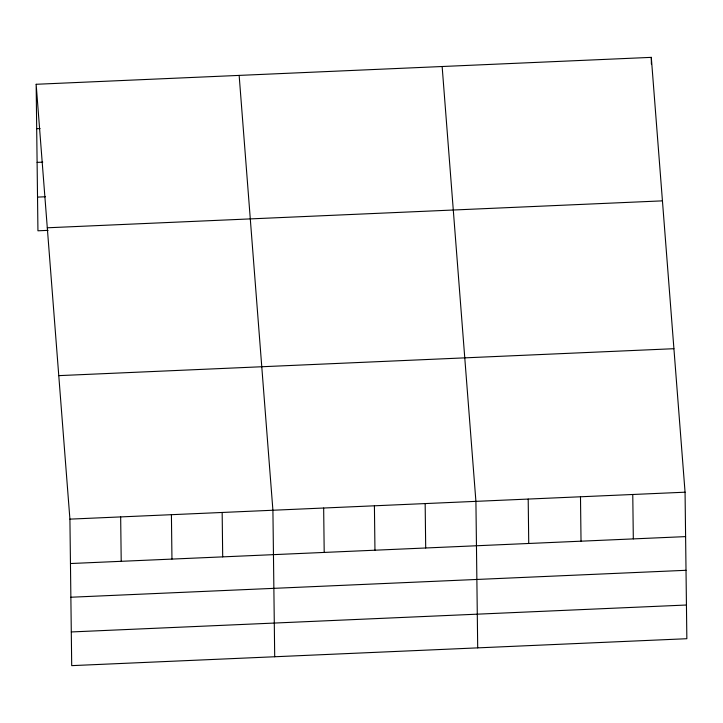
<?xml version="1.0" encoding="UTF-8"?>
<svg xmlns="http://www.w3.org/2000/svg" width="723" height="723" viewBox="0 0 723 723"><rect width="100%" height="100%" fill="white"/><g stroke="black" fill="none" stroke-linecap="round" stroke-linejoin="round"><path stroke-width="1.08" d="M36.15 84.284L651.296 57.361L685.061 492.2L686.85 638.716L71.704 665.639L69.914 519.132L36.15 84.284L37.939 230.8L48.089 230.357M36.692 128.694L40.072 128.549M37.108 162.386L42.747 162.142M37.533 197.108L45.422 196.755M47.293 227.79L662.44 200.858M58.771 375.635L673.917 348.703M69.914 519.132L685.061 492.2M70.456 563.533L685.603 536.611M70.872 597.234L686.019 570.302M71.297 631.947L686.434 605.015M442.142 66.516L475.915 501.355L477.704 647.871M239.15 75.4L272.914 510.248L274.704 656.755M651.296 57.361L651.378 64.022M632.77 494.487L633.312 538.897M580.488 496.782L581.03 541.184M528.197 499.069L528.739 543.47M425.16 503.579L425.702 547.989M374.415 505.802L374.957 550.203M323.66 508.025L324.202 552.426M222.16 512.462L222.702 556.873M171.414 514.686L171.957 559.096M120.669 516.909L121.211 561.319"/></g></svg>
